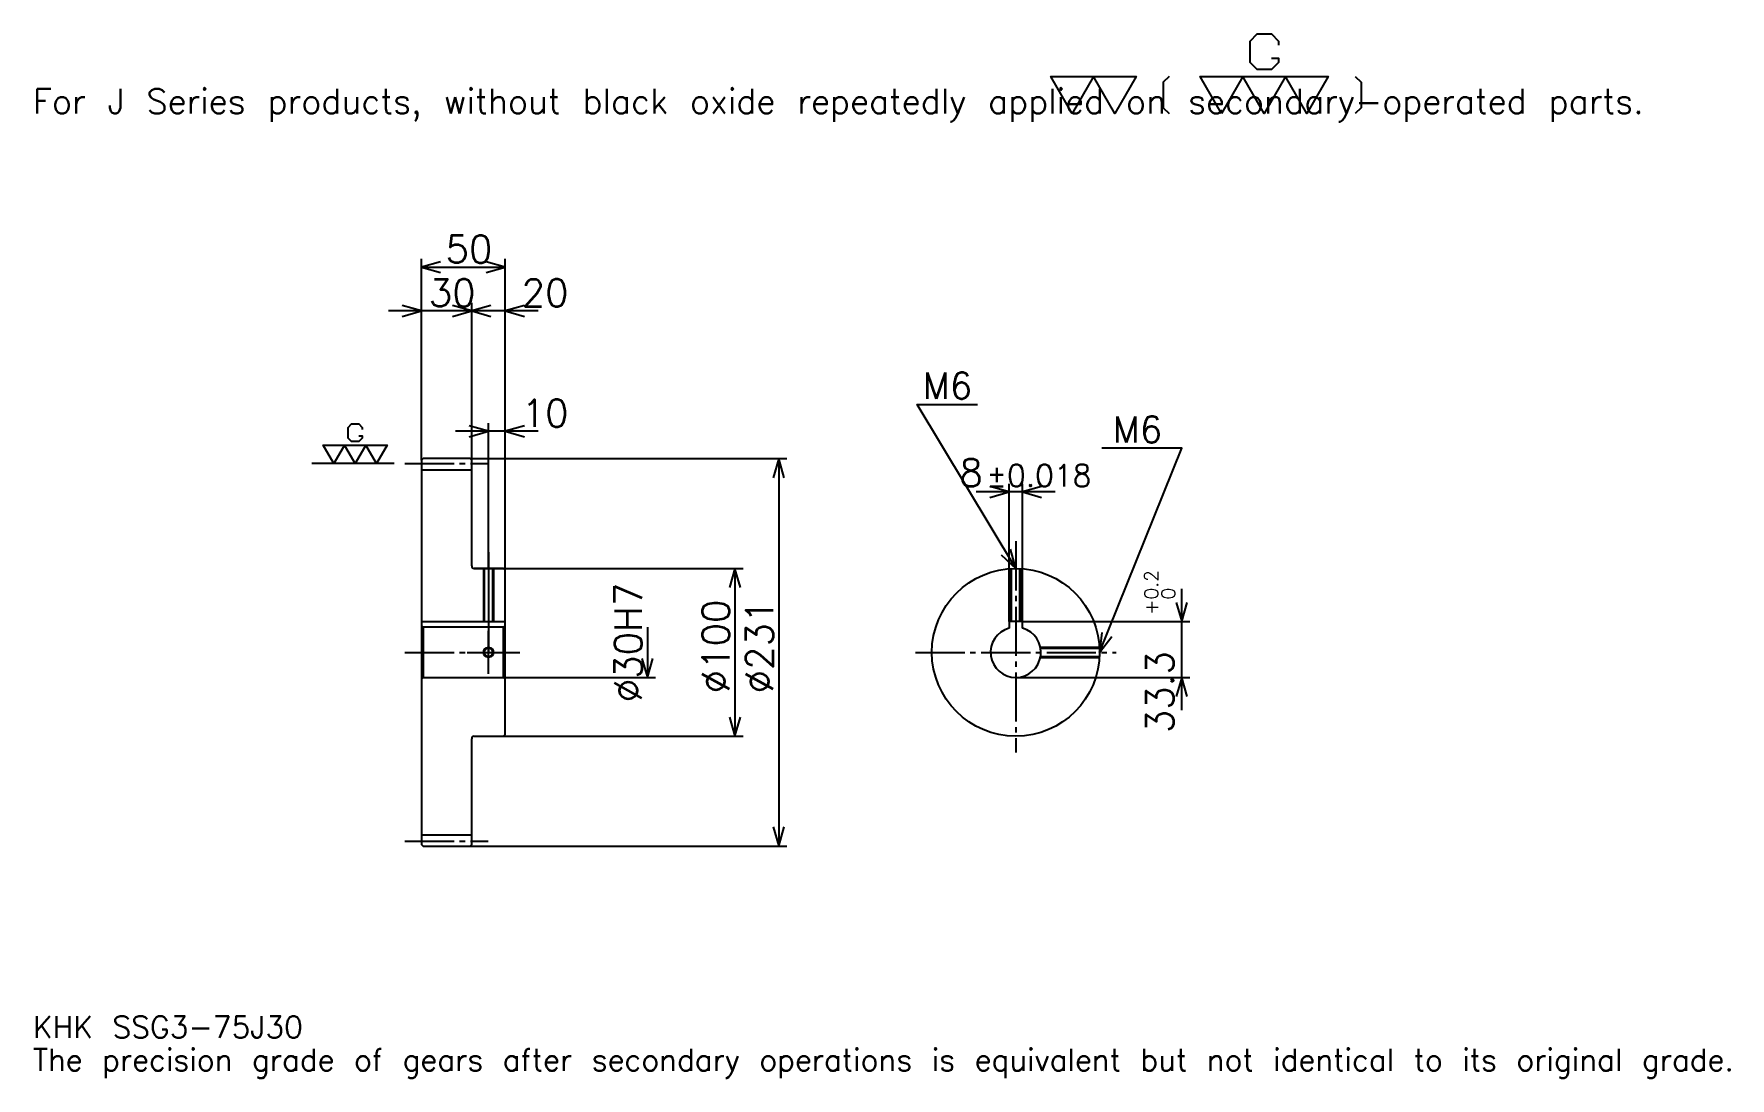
# Model space of a CAD drawing. Extents: x 33 to 1044, y 12 to 634.
import ezdxf

# ---------------------------------------------------------------- set-up
doc = ezdxf.new("R2010")
doc.units = 0
doc.linetypes.add('DASHDOT', pattern=[39.130436, 29.347826, -3.26087, 3.26087, -3.26087])
doc.layers.get('0').update_dxf_attribs({"linetype": 'CONTINUOUS'})
doc.layers.add('DASHDOT', color=6, linetype='DASHDOT')
doc.styles.add('KANJI', font='TXT', dxfattribs={"bigfont": 'BIGFONT'})

msp = doc.modelspace()

# ---------------------------------------------------------------- linework, layer by layer
at = {"color": 5}
for p, q in [((264.130432, 381.260864), (264.130432, 500.282593)), ((314.130432, 381.260864), (314.130432, 500.282593)), ((264.130432, 495.391296), (314.130432, 495.391296)), ((313.695648, 469.304352), (244.565216, 469.304352)), ((333.695648, 469.304352), (274.565216, 469.304352)), ((294.130432, 381.260864), (294.130432, 474.195679)), ((333.695648, 397.565216), (284.565216, 397.565216)), ((304.130432, 381.260864), (304.130432, 402.456543)), ((264.130432, 380.260864), (264.130432, 381.260864)), ((293.130432, 381.260864), (314.130432, 381.260864)), ((294.130432, 380.260864), (294.130432, 381.260864)), ((304.130432, 315.760864), (304.130432, 381.260864)), ((304.130432, 315.760864), (304.130432, 381.260864)), ((314.130432, 381.260864), (482.065216, 381.260864)), ((314.130432, 314.760864), (314.130432, 381.260864)), ((477.173889, 381.260864), (477.173889, 150.260864)), ((614.478271, 284.060852), (614.478271, 366.304352)), ((622.478271, 284.060852), (622.478271, 366.304352)), ((642.043457, 361.413025), (594.913086, 361.413025)), ((295.630432, 315.760864), (314.130432, 315.760864)), ((314.130432, 315.760864), (455.978271, 315.760864)), ((451.086975, 315.760864), (451.086975, 215.760864)), ((717.391296, 231.195648), (717.391296, 303.626068)), ((622.478271, 284.060852), (722.282593, 284.060852)), ((398.913025, 280.760864), (398.913025, 250.760864)), ((314.130432, 250.760864), (403.804352, 250.760864)), ((618.478271, 250.760864), (722.282593, 250.760864)), ((295.630432, 215.760864), (314.130432, 215.760864)), ((314.130432, 215.760864), (455.978271, 215.760864)), ((293.130432, 150.260864), (314.130432, 150.260864)), ((314.130432, 150.260864), (482.065216, 150.260864))]:
    msp.add_line(p, q, dxfattribs=at)
at = {"color": 7}
msp.add_line((247.82608, 378.260864), (198.91304, 378.260864), dxfattribs=at)
at = {"color": 4}
for p, q in [((264.130432, 374.510864), (294.130432, 374.510864)), ((264.130432, 284.060852), (314.130432, 284.060852)), ((265.130432, 280.760864), (265.130432, 250.760864)), ((313.130432, 280.760864), (314.130432, 281.760864)), ((313.130432, 250.760864), (314.130432, 249.760864)), ((264.130432, 157.010864), (294.130432, 157.010864))]:
    msp.add_line(p, q, dxfattribs=at)
at = {"color": 7}
for points in [[(770.869507, 620.021729), (775.108643, 620.021729), (775.108643, 617.478271), (770.869507, 613.239136), (762.391296, 613.239136), (758.152161, 617.478271), (758.152161, 630.195679), (762.391296, 634.434814), (770.869507, 634.434814), (775.108643, 630.195679), (775.108643, 627.652222)], [(652.173889, 586.956543), (639.456482, 609), (690.32605, 609), (677.608643, 586.956543), (664.891296, 609), (652.173889, 586.956543)], [(709.82605, 609), (706.434753, 605.608704), (706.434753, 590.347839), (709.82605, 586.956543)], [(741.195618, 586.956543), (728.478271, 609), (804.782593, 609), (792.065186, 586.956543), (779.347778, 609), (766.630432, 586.956543), (753.913025, 609), (741.195618, 586.956543)], [(820.891296, 609), (824.282593, 605.608704), (824.282593, 590.347839), (820.891296, 586.956543)], [(226.793472, 394.793457), (228.91304, 394.793457), (228.91304, 393.521729), (226.793472, 391.402161), (222.554352, 391.402161), (220.434784, 393.521729), (220.434784, 399.880432), (222.554352, 402), (226.793472, 402), (228.91304, 399.880432), (228.91304, 398.608704)], [(211.956512, 378.260864), (205.597824, 389.282593), (243.75, 389.282593), (237.391296, 378.260864), (231.032608, 389.282593), (224.67392, 378.260864), (218.315216, 389.282593), (211.956512, 378.260864)]]:
    msp.add_lwpolyline(points, dxfattribs=at)
at = {"color": 5}
for points in [[(275.543488, 498.652161), (264.130432, 495.391296), (275.543488, 492.130432)], [(302.717377, 492.130432), (314.130432, 495.391296), (302.717377, 498.652161)], [(252.717392, 466.043488), (264.130432, 469.304352), (252.717392, 472.565216)], [(282.717377, 466.043488), (294.130432, 469.304352), (282.717377, 472.565216)], [(305.543488, 472.565216), (294.130432, 469.304352), (305.543488, 466.043488)], [(325.543488, 472.565216), (314.130432, 469.304352), (325.543488, 466.043488)], [(618.478271, 315.760864), (559.782593, 413.586945), (595.652161, 413.586945)], [(292.717377, 394.304352), (304.130432, 397.565216), (292.717377, 400.82608)], [(325.543488, 400.82608), (314.130432, 397.565216), (325.543488, 394.304352)], [(668.478271, 265.760864), (717.391296, 387.5), (669.782593, 387.5)], [(480.434753, 369.847839), (477.173889, 381.260864), (473.913025, 369.847839)], [(603.065186, 358.152161), (614.478271, 361.413025), (603.065186, 364.67392)], [(633.891357, 364.67392), (622.478271, 361.413025), (633.891357, 358.152161)], [(609.81012, 323.869751), (618.478271, 315.760864), (615.402466, 327.225159)], [(454.347839, 304.347809), (451.086975, 315.760864), (447.826111, 304.347809)], [(714.130432, 295.473907), (717.391296, 284.060852), (720.652161, 295.473907)], [(669.70752, 277.566803), (668.478271, 265.760864), (675.759033, 275.135376)], [(395.652161, 262.17392), (398.913025, 250.760864), (402.173889, 262.17392)], [(720.652161, 239.347824), (717.391296, 250.760864), (714.130432, 239.347824)], [(447.826111, 227.173904), (451.086975, 215.760864), (454.347839, 227.173904)], [(473.913025, 161.673904), (477.173889, 150.260864), (480.434753, 161.673904)]]:
    msp.add_lwpolyline(points, dxfattribs=at)
at = {"color": 4}
for points in [[(294.130432, 317.260864), (294.130432, 380.260864), (293.130432, 381.260864), (265.130432, 381.260864), (264.130432, 380.260864), (264.130432, 249.760864)], [(295.630432, 215.760864), (313.130432, 215.760864), (314.130432, 216.760864), (314.130432, 314.760864), (313.130432, 315.760864), (295.630432, 315.760864)], [(301.130432, 315.760864), (301.130432, 284.060852)], [(301.670441, 315.760864), (301.670441, 284.060852)], [(306.590424, 315.760864), (306.590424, 284.060852)], [(307.130432, 315.760864), (307.130432, 284.060852)], [(615.478271, 284.060852), (615.478271, 315.670776)], [(616.018311, 284.060852), (616.018311, 315.700317)], [(620.938232, 284.060852), (620.938232, 315.700317)], [(621.478271, 284.060852), (621.478271, 315.670776)], [(622.478271, 280.217682), (622.478271, 284.060852), (614.478271, 284.060852), (614.478271, 280.217682)], [(264.130432, 249.760864), (265.130432, 250.760864), (313.130432, 250.760864), (313.130432, 280.760864), (265.130432, 280.760864), (264.130432, 281.760864)], [(633.175171, 268.760864), (668.388184, 268.760864)], [(633.275146, 268.220856), (668.417725, 268.220856)], [(633.275146, 263.300873), (668.417725, 263.300873)], [(633.175171, 262.760864), (668.388184, 262.760864)], [(264.130432, 249.760864), (264.130432, 151.260864), (265.130432, 150.260864), (293.130432, 150.260864), (294.130432, 151.260864), (294.130432, 214.260864)]]:
    msp.add_lwpolyline(points, dxfattribs=at)
for centre, radius in [((618.478271, 265.760864), 50), ((304.130432, 265.760864), 2.46)]:
    msp.add_circle(centre, radius, dxfattribs=at)
at = {"color": 7}
msp.add_circle((304.130432, 265.760864), 3, dxfattribs=at)
at = {"color": 4}
for centre, radius, start, end in [((295.630432, 317.260864), 1.5, 180, 270), ((618.478271, 265.760864), 15, 105.466010323, 74.533989677), ((295.630432, 214.260864), 1.5, 90, 180)]:
    msp.add_arc(centre, radius, start, end, dxfattribs=at)
at = {"layer": 'DASHDOT', "color": 7}
for p, q in [((254.347824, 378.260864), (303.913025, 378.260864)), ((618.478271, 332.065216), (618.478271, 205.978256)), ((304.130432, 315.760864), (304.130432, 265.760864)), ((254.347824, 265.760864), (323.913025, 265.760864)), ((558.695679, 265.760864), (678.260864, 265.760864)), ((254.347824, 153.260864), (303.913025, 153.260864))]:
    msp.add_line(p, q, dxfattribs=at)
for points in [[(304.130432, 325.543457), (304.130432, 274.278259)], [(304.130432, 252.978256), (304.130432, 278.543488)], [(291.347839, 265.760864), (316.913025, 265.760864)]]:
    msp.add_lwpolyline(points, dxfattribs=at)

# ---------------------------------------------------------------- texts
at = {"color": 7, "style": 'KANJI'}
for s, height, p in [('For J Series products, without black oxide repeatedly applied on secondary-operated parts.', 14.673913, (32.608696, 586.956543)), ('50', 16.304348, (278.532593, 498)), ('30', 16.304348, (268.532593, 471.913025)), ('20', 16.304348, (323.913025, 471.913025)), ('M6', 15.652175, (563.043457, 416.847839)), ('10', 16.304348, (323.913025, 400.173889)), ('M6', 15.652175, (676.304321, 390.760864)), ('8', 16.304348, (584.822876, 364.67392)), ('%%p0.018', 13.043478, (600.962158, 364.67392)), ('KHK SSG3-75J30', 13.043478, (32.608696, 35.869564)), ('The precision grade of gears after secondary operations is equivalent but not identical to its original grade.', 13.043478, (32.608696, 16.304348))]:
    msp.add_text(s, height=height, dxfattribs=at).set_placement(p)
for s, height, p in [('0.2', 8.152174, (703.369568, 297.293427)), ('%%c30H7', 16.304348, (395.652161, 236.005432)), ('%%c100', 16.304348, (447.826111, 241.304352)), ('+', 8.152174, (703.369568, 288.162994)), ('0', 8.152174, (713.478271, 297.293427)), ('%%c231', 16.304348, (473.913025, 241.304337)), ('33.3', 16.304348, (712.5, 217.591324))]:
    msp.add_text(s, height=height, rotation=90, dxfattribs=at).set_placement(p)

doc.saveas('drawing.dxf')
